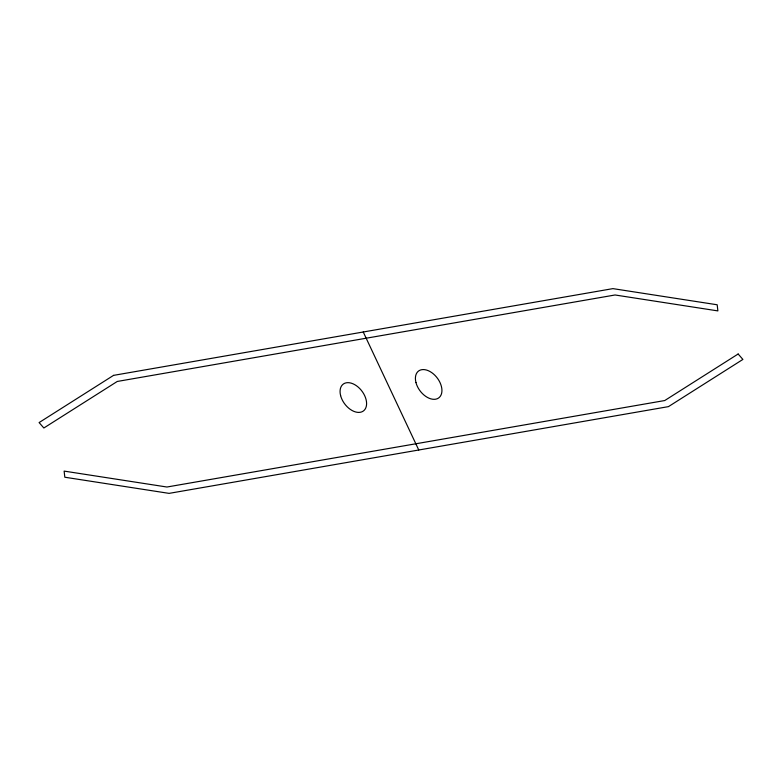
<?xml version="1.0" encoding="UTF-8"?>
<svg xmlns="http://www.w3.org/2000/svg" width="782" height="782" viewBox="0 0 782 782"><rect width="100%" height="100%" fill="white"/><g stroke="black" fill="none" stroke-linecap="round" stroke-linejoin="round"><path stroke-width="1.17" d="M363.239 331.998L418.761 450.002M113.556 375.37L39.1 422.573L43.851 427.998L117.261 381.46L615.072 294.98L717.876 310.904L717.182 304.775L612.912 288.626L113.556 375.37M738.149 354.002L664.739 400.54L166.928 487.02L64.124 471.096L64.818 477.225L169.088 493.374L668.444 406.63L742.9 359.427L738.149 354.002M340.62 395.624A16.793 10.733 52.9 0 0 362.956 411.283A16.793 10.733 52.9 0 0 356.416 385.722A16.793 10.733 52.9 0 0 340.62 395.624M415.956 382.535A16.793 10.733 52.9 0 0 438.301 398.194A16.793 10.733 52.9 0 0 431.752 372.633A16.793 10.733 52.9 0 0 415.956 382.535"/></g></svg>
